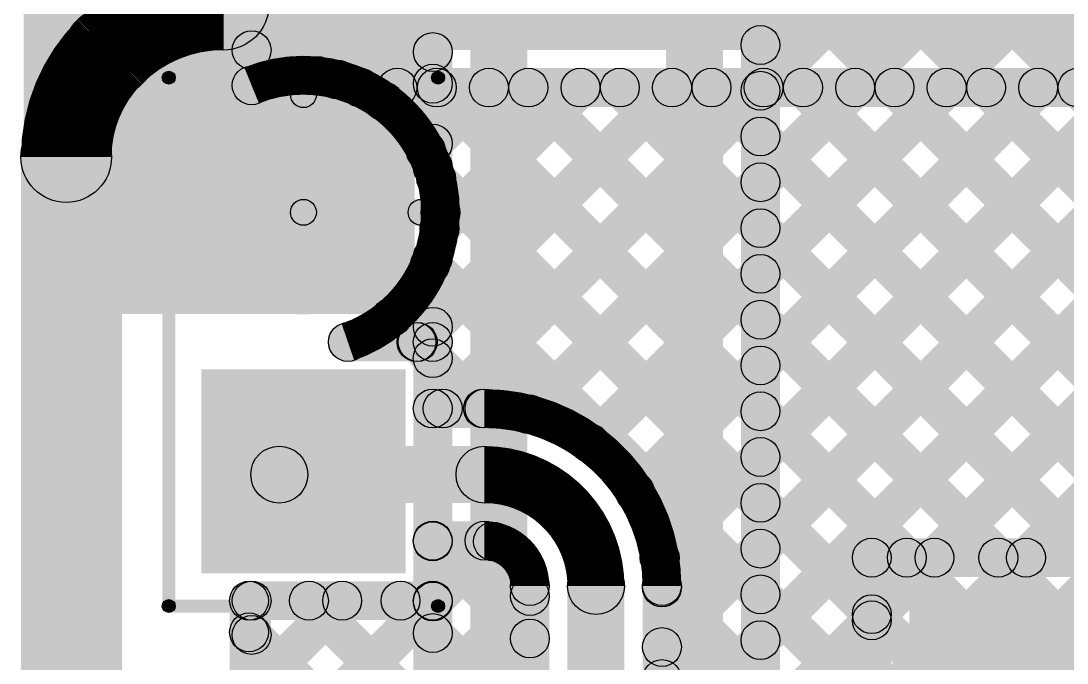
# Model space of a CAD drawing. Header units: millimetres. Extents: x 0 to 210, y 0 to 213.
# Drawn here: x -0.1021 to 0.3019, y 2.7708 to 3.0187 of the extents above; entities that cross this region are included whole.
import ezdxf

# ---------------------------------------------------------------- set-up
doc = ezdxf.new("R2010")
doc.units = ezdxf.units.MM
doc.header["$MEASUREMENT"] = 0
for name, color, linetype in [('BottomLayer', 5, 'Continuous'), ('BottomSolder', 6, 'Continuous'), ('PadHoleLayer', 156, 'Continuous'), ('TopLayer', 1, 'Continuous'), ('TopOverlay', 2, 'Continuous'), ('TopSolder', 216, 'Continuous')]:
    doc.layers.add(name, color=color, linetype=linetype)

# ---------------------------------------------------------------- blocks, each defined once
blk = doc.blocks.new('HDR_F_1X2_8')
at = {"layer": 'BottomLayer'}
blk.add_hatch(color=5, dxfattribs=at).paths.add_polyline_path([(-0.08543305, 0.03543305), (-0.01456695, 0.03543305), (-0.01456695, -0.03543305), (-0.08543305, -0.03543305)])
h = blk.add_hatch(color=5, dxfattribs=at)
edge = h.paths.add_edge_path()
edge.add_arc((0.05, 0), 0.035433, 0, 360)
at = {"layer": 'BottomSolder'}
blk.add_hatch(color=6, dxfattribs=at).paths.add_polyline_path([(-0.08943305, 0.03943305), (-0.01056695, 0.03943305), (-0.01056695, -0.03943305), (-0.08943305, -0.03943305)])
h = blk.add_hatch(color=6, dxfattribs=at)
edge = h.paths.add_edge_path()
edge.add_arc((0.05, 0), 0.039433, 0, 360)
at = {"layer": 'PadHoleLayer'}
h = blk.add_hatch(color=156, dxfattribs=at)
edge = h.paths.add_edge_path()
edge.add_arc((-0.05, 0), 0.0177165, 0, 360)
h = blk.add_hatch(color=156, dxfattribs=at)
edge = h.paths.add_edge_path()
edge.add_arc((0.05, 0), 0.0177165, 0, 360)
at = {"layer": 'TopLayer'}
blk.add_hatch(color=1, dxfattribs=at).paths.add_polyline_path([(-0.08543305, 0.03543305), (-0.01456695, 0.03543305), (-0.01456695, -0.03543305), (-0.08543305, -0.03543305)])
h = blk.add_hatch(color=1, dxfattribs=at)
edge = h.paths.add_edge_path()
edge.add_arc((0.05, 0), 0.035433, 0, 360)
at = {"layer": 'TopOverlay'}
h = blk.add_hatch(color=2, dxfattribs=at)
edge = h.paths.add_edge_path()
edge.add_arc((-0.102, 0.052), 0.0025, 0, 360)
h = blk.add_hatch(color=2, dxfattribs=at)
edge = h.paths.add_edge_path()
edge.add_arc((-0.102, 0.052), 0.0025, 0, 360)
for points in [[(-0.102, 0.0495), (-0.102, 0.0545), (0.102, 0.0545), (0.102, 0.0495)], [(-0.1045, 0.052), (-0.0995, 0.052), (-0.0995, -0.052), (-0.1045, -0.052)], [(0.0995, 0.052), (0.1045, 0.052), (0.1045, -0.052), (0.0995, -0.052)], [(-0.102, -0.0545), (-0.102, -0.0495), (0.102, -0.0495), (0.102, -0.0545)]]:
    blk.add_hatch(color=2, dxfattribs=at).paths.add_polyline_path(points)
h = blk.add_hatch(color=2, dxfattribs=at)
edge = h.paths.add_edge_path()
edge.add_arc((0.102, 0.052), 0.0025, 0, 360)
h = blk.add_hatch(color=2, dxfattribs=at)
edge = h.paths.add_edge_path()
edge.add_arc((0.102, 0.052), 0.0025, 0, 360)
h = blk.add_hatch(color=2, dxfattribs=at)
edge = h.paths.add_edge_path()
edge.add_arc((-0.102, -0.052), 0.0025, 0, 360)
h = blk.add_hatch(color=2, dxfattribs=at)
edge = h.paths.add_edge_path()
edge.add_arc((-0.102, -0.052), 0.0025, 0, 360)
h = blk.add_hatch(color=2, dxfattribs=at)
edge = h.paths.add_edge_path()
edge.add_arc((0.102, -0.052), 0.0025, 0, 360)
h = blk.add_hatch(color=2, dxfattribs=at)
edge = h.paths.add_edge_path()
edge.add_arc((0.102, -0.052), 0.0025, 0, 360)
at = {"layer": 'TopSolder'}
blk.add_hatch(color=216, dxfattribs=at).paths.add_polyline_path([(-0.08943305, 0.03943305), (-0.01056695, 0.03943305), (-0.01056695, -0.03943305), (-0.08943305, -0.03943305)])
h = blk.add_hatch(color=216, dxfattribs=at)
edge = h.paths.add_edge_path()
edge.add_arc((0.05, 0), 0.039433, 0, 360)
at = {"layer": 'TopOverlay'}
for centre in [(-0.102, 0.052), (-0.102, 0.052), (0.102, 0.052), (0.102, 0.052), (-0.102, -0.052), (-0.102, -0.052), (0.102, -0.052), (0.102, -0.052)]:
    blk.add_circle(centre, 0.0025, dxfattribs=at)

msp = doc.modelspace()

# ---------------------------------------------------------------- hatches: boundary and pattern name
at = {"layer": 'BottomLayer'}
for points in [[(-0.1010001, -0.0999997), (-0.0630001, -0.0999997), (-0.0630001, 3.2850003), (-0.1010001, 3.2850003)], [(-0.0930001, 2.9790003), (0.0500239, 2.9790003), (0.0500239, 3.2520003), (-0.0930001, 3.2520003)], [(0.1888033008588991, 2.880417399141101), (0.1781966991411009, 2.891024000858899), (0.4934762991411009, 3.206303600858899), (0.5040829008588991, 3.195696999141101)], [(0.1888033008588991, 2.845062099141101), (0.1781966991411009, 2.855668700858899), (0.5098740991411009, 3.187346100858899), (0.5204807008588991, 3.176739499141101)], [(0.1888033008588991, 2.738996199141101), (0.1781966991411009, 2.749602800858899), (0.6099346991411009, 3.181340800858899), (0.6205413008588991, 3.170734199141101)], [(0.1888033008588991, 2.809706799141101), (0.1781966991411009, 2.820313400858899), (0.5266627991411009, 3.168779500858899), (0.5372694008588991, 3.158172899141101)], [(0.1888033008588991, 2.703640899141101), (0.1781966991411009, 2.714247500858899), (0.6282525991411009, 3.164303400858899), (0.6388592008588991, 3.153696799141101)], [(0.1888033008588991, 2.774351499141101), (0.1781966991411009, 2.784958100858899), (0.5537905991411008, 3.160552000858899), (0.5643972008588991, 3.149945399141101)], [(0.1888033008588991, 2.668285599141101), (0.1781966991411009, 2.678892200858899), (0.6569298991411009, 3.157625400858899), (0.6675365008588992, 3.147018799141101)], [(-0.007696799141100893, 3.002114999141101), (-0.01830340085889911, 3.012721600858899), (0.0526440991411009, 3.083669100858899), (0.0632507008588991, 3.073062499141101)], [(0.1888033008588991, 2.951127999141101), (0.1781966991411009, 2.961734600858899), (0.3017308991411009, 3.085268800858899), (0.3123375008588991, 3.074662199141101)], [(0.1888033008588991, 2.986483299141101), (0.1781966991411009, 2.997089900858899), (0.2663755991411009, 3.085268800858899), (0.2769822008588991, 3.074662199141101)], [(0.1888033008588991, 2.915772699141101), (0.1781966991411009, 2.926379300858899), (0.3367686991411009, 3.084951300858899), (0.3473753008588991, 3.074344699141101)], [(0.1783827991411009, 3.074662199141101), (0.1889894008588991, 3.085268800858899), (0.7376536008588991, 2.536604600858899), (0.7270469991411009, 2.525997999141101)], [(0.2137380991411009, 3.074662199141101), (0.2243447008588991, 3.085268800858899), (0.7376536008588991, 2.571959900858899), (0.7270469991411009, 2.561353299141101)], [(-0.02030340085889911, 3.061216599141101), (-0.009696799141100894, 3.071823200858899), (0.06230980085889911, 2.999816600858899), (0.05170319914110089, 2.989209999141101)], [(0.169, 2.334), (0.147, 2.334), (0.147, 3.062), (0.169, 3.062)], [(-0.0055001, 2.9938361), (-0.0205001, 2.9938361), (-0.0205001, 3.0580003), (-0.0055001, 3.0580003)], [(0.191, 2.334), (0.176, 2.334), (0.176, 3.0555178), (0.191, 3.0555178)], [(0.01772200085889911, 2.992178499141101), (0.007115399141100893, 3.002785100858899), (0.05170319914110089, 3.047372900858899), (0.06230980085889911, 3.036766299141101)], [(0.0645065, 2.9621837), (0.0495065, 2.9621837), (0.0495065, 3.0474495), (0.0645065, 3.0474495)], [(0.0935065, 2.2234369), (0.0715065, 2.2234369), (0.0715065, 3.0474495), (0.0935065, 3.0474495)], [(0.1781966991411009, 3.039492999141101), (0.1888033008588991, 3.050099600858899), (0.7376536008588991, 2.501249300858899), (0.7270469991411009, 2.490642699141101)], [(-0.01830340085889911, 3.023861299141101), (-0.007696799141100893, 3.034467900858899), (0.02533780085889911, 3.001433300858899), (0.01473119914110089, 2.990826699141101)], [(0.1781966991411009, 3.004137699141101), (0.1888033008588991, 3.014744300858899), (0.7376559008588991, 2.465891700858899), (0.7270492991411008, 2.455285099141101)], [(0.04331770085889911, 2.982418899141101), (0.0327110991411009, 2.993025500858899), (0.05170319914110089, 3.012017600858899), (0.0623098008588991, 3.001410999141101)], [(0.050024, 2.9055345), (0.050024, 2.9995347), (-0.0750292, 2.9995347), (-0.0750292, 2.9055345)], [(0.012, 2.9448268), (0.002, 2.9448268), (0.002, 2.9902598), (0.012, 2.9902598)], [(0.1781966991411009, 2.968782399141101), (0.1888033008588991, 2.979389000858899), (0.8033890008588991, 2.364803300858899), (0.7927823991411009, 2.354196699141101)], [(0.05958190085889911, 2.963327799141101), (0.04897529914110089, 2.973934400858899), (0.05170319914110089, 2.976662300858899), (0.06230980085889911, 2.966055699141101)], [(0.1781966991411009, 2.933427099141101), (0.1888033008588991, 2.944033700858899), (0.7680337008588991, 2.364803300858899), (0.7574270991411008, 2.354196699141101)], [(0.0645065, 2.7003266), (0.0495065, 2.7003266), (0.0495065, 2.9274699), (0.0645065, 2.9274699)], [(0.0358036991411009, 2.899043599141101), (0.04641030085889911, 2.909650200858899), (0.0559973008588991, 2.900063200858899), (0.04539069914110089, 2.889456599141101)], [(0.0564213008588991, 2.889456599141101), (0.0458146991411009, 2.900063200858899), (0.05170319914110089, 2.905951700858899), (0.0623098008588991, 2.895345099141101)], [(0.1781966991411009, 2.898071799141101), (0.1888033008588991, 2.908678400858899), (0.7326784008588991, 2.364803300858899), (0.7220717991411009, 2.354196699141101)], [(0.0241819, 2.8872599), (0.0241819, 2.9022599), (0.0569331, 2.9022599), (0.0569331, 2.8872599)], [(0.04539069914110089, 2.889456599141101), (0.0559973008588991, 2.900063200858899), (0.0622364008588991, 2.893824100858899), (0.05162979914110089, 2.883217499141101)], [(0.0644331, 2.7948937), (0.0494331, 2.7948937), (0.0494331, 2.8947599), (0.0644331, 2.8947599)], [(0.1781966991411009, 2.862716499141101), (0.1888033008588991, 2.873323100858899), (0.6962240008588991, 2.365902400858899), (0.6856173991411009, 2.355295799141101)], [(0.1781966991411009, 2.827361199141101), (0.1888033008588991, 2.837967800858899), (0.6775498008588992, 2.349221300858899), (0.6669431991411009, 2.338614699141101)], [(-0.007696799141100893, 2.754627899141101), (-0.01830340085889911, 2.765234500858899), (0.01665909914110089, 2.800197000858899), (0.02726570085889911, 2.789590399141101)], [(-0.007696799141100893, 2.719272599141101), (-0.01830340085889911, 2.729879200858899), (0.05170319914110089, 2.799885800858899), (0.06230980085889911, 2.789279199141101)], [(-0.0130001, 2.7873937), (-0.0130001, 2.8023937), (0.0569331, 2.8023937), (0.0569331, 2.7873937)], [(0.003835699141100893, 2.789590399141101), (0.01444230085889911, 2.800197000858899), (0.06230980085889911, 2.752329500858899), (0.05170319914110089, 2.741722899141101)], [(0.03919099914110089, 2.789590399141101), (0.04979760085889911, 2.800197000858899), (0.0623098008588991, 2.787684800858899), (0.05170319914110089, 2.777078199141101)], [(0.1781966991411009, 2.792005899141101), (0.1888033008588991, 2.802612500858899), (0.6566125008588991, 2.334803300858899), (0.6460058991411008, 2.324196699141101)], [(-0.0055001, 2.7236643), (-0.0205001, 2.7236643), (-0.0205001, 2.7948937), (-0.0055001, 2.7948937)], [(-0.01830340085889911, 2.776374199141101), (-0.007696799141100893, 2.786980800858899), (0.06230980085889911, 2.716974200858899), (0.05170319914110089, 2.706367599141101)]]:
    msp.add_hatch(color=5, dxfattribs=at).paths.add_polyline_path(points)
h = msp.add_hatch(color=5, dxfattribs=at)
edge = h.paths.add_edge_path()
edge.add_arc((-0.0130001, 3.0074183), 0.0075, 0, 360)
h = msp.add_hatch(color=5, dxfattribs=at)
edge = h.paths.add_edge_path()
edge.add_arc((0.0570065, 3.0067143), 0.0075, 0, 360)
h = msp.add_hatch(color=5, dxfattribs=at)
edge = h.paths.add_edge_path()
edge.add_arc((0.1835, 3.009441), 0.0075, 0, 360)
h = msp.add_hatch(color=5, dxfattribs=at)
edge = h.paths.add_edge_path()
edge.add_arc((0.0124187, 2.9974818), 0.0075, 0, 360)
h = msp.add_hatch(color=5, dxfattribs=at)
edge = h.paths.add_edge_path()
edge.add_arc((0.0200345, 2.99613), 0.0075, 0, 360)
h = msp.add_hatch(color=5, dxfattribs=at)
edge = h.paths.add_edge_path()
edge.add_arc((0.0570065, 2.9945133), 0.0075, 0, 360)
h = msp.add_hatch(color=5, dxfattribs=at)
edge = h.paths.add_edge_path()
edge.add_arc((-0.0130001, 2.9938361), 0.0075, 0, 360)
h = msp.add_hatch(color=5, dxfattribs=at)
edge = h.paths.add_edge_path()
edge.add_arc((-0.0130001, 2.9938361), 0.0075, 0, 360)
h = msp.add_hatch(color=5, dxfattribs=at)
edge = h.paths.add_edge_path()
edge.add_arc((0.1835, 2.9917866), 0.0075, 0, 360)
h = msp.add_hatch(color=5, dxfattribs=at)
edge = h.paths.add_edge_path()
edge.add_arc((0.007, 2.9902598), 0.005, 0, 360)
h = msp.add_hatch(color=5, dxfattribs=at)
edge = h.paths.add_edge_path()
edge.add_arc((0.0380144, 2.9877222), 0.0075, 0, 360)
h = msp.add_hatch(color=5, dxfattribs=at)
edge = h.paths.add_edge_path()
edge.add_arc((0.0570065, 2.971359), 0.0075, 0, 360)
h = msp.add_hatch(color=5, dxfattribs=at)
edge = h.paths.add_edge_path()
edge.add_arc((0.1835, 2.9740857), 0.0075, 0, 360)
h = msp.add_hatch(color=5, dxfattribs=at)
edge = h.paths.add_edge_path()
edge.add_arc((0.0542786, 2.9686311), 0.0075, 0, 360)
h = msp.add_hatch(color=5, dxfattribs=at)
edge = h.paths.add_edge_path()
edge.add_arc((0.0570065, 2.9621837), 0.0075, 0, 360)
h = msp.add_hatch(color=5, dxfattribs=at)
edge = h.paths.add_edge_path()
edge.add_arc((0.0570065, 2.9621837), 0.0075, 0, 360)
h = msp.add_hatch(color=5, dxfattribs=at)
edge = h.paths.add_edge_path()
edge.add_arc((0.1835, 2.9564313), 0.0075, 0, 360)
h = msp.add_hatch(color=5, dxfattribs=at)
edge = h.paths.add_edge_path()
edge.add_arc((0.007, 2.9448268), 0.005, 0, 360)
h = msp.add_hatch(color=5, dxfattribs=at)
edge = h.paths.add_edge_path()
edge.add_arc((0.1835, 2.9387304), 0.0075, 0, 360)
h = msp.add_hatch(color=5, dxfattribs=at)
edge = h.paths.add_edge_path()
edge.add_arc((0.0570065, 2.9274699), 0.0075, 0, 360)
h = msp.add_hatch(color=5, dxfattribs=at)
edge = h.paths.add_edge_path()
edge.add_arc((0.0570065, 2.9274699), 0.0075, 0, 360)
h = msp.add_hatch(color=5, dxfattribs=at)
edge = h.paths.add_edge_path()
edge.add_arc((0.1835, 2.921076), 0.0075, 0, 360)
h = msp.add_hatch(color=5, dxfattribs=at)
edge = h.paths.add_edge_path()
edge.add_arc((0.041107, 2.9043469), 0.0075, 0, 360)
h = msp.add_hatch(color=5, dxfattribs=at)
edge = h.paths.add_edge_path()
edge.add_arc((0.1835, 2.9033751), 0.0075, 0, 360)
h = msp.add_hatch(color=5, dxfattribs=at)
edge = h.paths.add_edge_path()
edge.add_arc((0.0570065, 2.9006484), 0.0075, 0, 360)
h = msp.add_hatch(color=5, dxfattribs=at)
edge = h.paths.add_edge_path()
edge.add_arc((0.0241819, 2.8947599), 0.0075, 0, 360)
h = msp.add_hatch(color=5, dxfattribs=at)
edge = h.paths.add_edge_path()
edge.add_arc((0.0241819, 2.8947599), 0.0075, 0, 360)
h = msp.add_hatch(color=5, dxfattribs=at)
edge = h.paths.add_edge_path()
edge.add_arc((0.050694, 2.8947599), 0.0075, 0, 360)
h = msp.add_hatch(color=5, dxfattribs=at)
edge = h.paths.add_edge_path()
edge.add_arc((0.050694, 2.8947599), 0.0075, 0, 360)
h = msp.add_hatch(color=5, dxfattribs=at)
edge = h.paths.add_edge_path()
edge.add_arc((0.051118, 2.8947599), 0.0075, 0, 360)
h = msp.add_hatch(color=5, dxfattribs=at)
edge = h.paths.add_edge_path()
edge.add_arc((0.0569331, 2.8947599), 0.0075, 0, 360)
h = msp.add_hatch(color=5, dxfattribs=at)
edge = h.paths.add_edge_path()
edge.add_arc((0.0569331, 2.8947599), 0.0075, 0, 360)
h = msp.add_hatch(color=5, dxfattribs=at)
edge = h.paths.add_edge_path()
edge.add_arc((0.0569331, 2.8885208), 0.0075, 0, 360)
h = msp.add_hatch(color=5, dxfattribs=at)
edge = h.paths.add_edge_path()
edge.add_arc((0.1835, 2.8857207), 0.0075, 0, 360)
h = msp.add_hatch(color=5, dxfattribs=at)
edge = h.paths.add_edge_path()
edge.add_arc((0.1835, 2.8680198), 0.0075, 0, 360)
h = msp.add_hatch(color=5, dxfattribs=at)
edge = h.paths.add_edge_path()
edge.add_arc((0.1835, 2.8503654), 0.0075, 0, 360)
h = msp.add_hatch(color=5, dxfattribs=at)
edge = h.paths.add_edge_path()
edge.add_arc((0.1835, 2.8326645), 0.0075, 0, 360)
h = msp.add_hatch(color=5, dxfattribs=at)
edge = h.paths.add_edge_path()
edge.add_arc((0.1835, 2.8150101), 0.0075, 0, 360)
h = msp.add_hatch(color=5, dxfattribs=at)
edge = h.paths.add_edge_path()
edge.add_arc((0.1835, 2.7973092), 0.0075, 0, 360)
h = msp.add_hatch(color=5, dxfattribs=at)
edge = h.paths.add_edge_path()
edge.add_arc((-0.0130001, 2.7948937), 0.0075, 0, 360)
h = msp.add_hatch(color=5, dxfattribs=at)
edge = h.paths.add_edge_path()
edge.add_arc((-0.0130001, 2.7948937), 0.0075, 0, 360)
h = msp.add_hatch(color=5, dxfattribs=at)
edge = h.paths.add_edge_path()
edge.add_arc((0.009139, 2.7948937), 0.0075, 0, 360)
h = msp.add_hatch(color=5, dxfattribs=at)
edge = h.paths.add_edge_path()
edge.add_arc((0.0219624, 2.7948937), 0.0075, 0, 360)
h = msp.add_hatch(color=5, dxfattribs=at)
edge = h.paths.add_edge_path()
edge.add_arc((0.0444943, 2.7948937), 0.0075, 0, 360)
h = msp.add_hatch(color=5, dxfattribs=at)
edge = h.paths.add_edge_path()
edge.add_arc((0.0569331, 2.7948937), 0.0075, 0, 360)
h = msp.add_hatch(color=5, dxfattribs=at)
edge = h.paths.add_edge_path()
edge.add_arc((0.0569331, 2.7948937), 0.0075, 0, 360)
h = msp.add_hatch(color=5, dxfattribs=at)
edge = h.paths.add_edge_path()
edge.add_arc((0.0570065, 2.7945825), 0.0075, 0, 360)
h = msp.add_hatch(color=5, dxfattribs=at)
edge = h.paths.add_edge_path()
edge.add_arc((-0.0130001, 2.7816775), 0.0075, 0, 360)
h = msp.add_hatch(color=5, dxfattribs=at)
edge = h.paths.add_edge_path()
edge.add_arc((0.0570065, 2.7823815), 0.0075, 0, 360)
h = msp.add_hatch(color=5, dxfattribs=at)
edge = h.paths.add_edge_path()
edge.add_arc((0.1835, 2.7796548), 0.0075, 0, 360)
at = {"layer": 'TopLayer'}
for points in [[(0.1507751008588991, 2.736323299141101), (0.1401684991411009, 2.746929900858899), (0.5211965991411008, 3.127958000858899), (0.5318032008588991, 3.117351399141101)], [(0.2560038008588991, 2.806196699141101), (0.2453971991411009, 2.816803300858899), (0.5211965991411008, 3.092602700858899), (0.5318032008588991, 3.081996099141101)], [(0.2913591008588991, 2.806196699141101), (0.2807524991411009, 2.816803300858899), (0.5211965991411008, 3.057247400858899), (0.5318032008588991, 3.046640799141101)], [(-0.0237998, 3.0075), (-0.0237998, 3.0425), (0.369071, 3.0425), (0.369071, 3.0075)], [(0.0289375, 2.9855), (0.0289375, 3.0005), (0.369071, 3.0005), (0.369071, 2.9855)], [(0.04331770085889911, 2.982418899141101), (0.0327110991411009, 2.993025500858899), (0.03798889914110089, 2.998303300858899), (0.0485955008588991, 2.987696699141101)], [(0.05642130085889911, 2.889456599141101), (0.0458146991411009, 2.900063200858899), (0.1440547991411009, 2.998303300858899), (0.1546614008588991, 2.987696699141101)], [(0.0595819008588991, 2.963327799141101), (0.04897529914110089, 2.973934400858899), (0.0733441991411009, 2.998303300858899), (0.0839508008588991, 2.987696699141101)], [(0.05321649914110089, 2.987696699141101), (0.06382310085889911, 2.998303300858899), (0.2453231008588991, 2.816803300858899), (0.2347164991411009, 2.806196699141101)], [(0.0648639008588991, 2.933254499141101), (0.0542572991411009, 2.943861100858899), (0.1086994991411009, 2.998303300858899), (0.1193061008588991, 2.987696699141101)], [(0.0660918008588991, 2.863771799141101), (0.0554851991411009, 2.874378400858899), (0.1794100991411009, 2.998303300858899), (0.1900167008588991, 2.987696699141101)], [(0.08857179914110089, 2.987696699141101), (0.09917840085889912, 2.998303300858899), (0.2806784008588991, 2.816803300858899), (0.2700717991411009, 2.806196699141101)], [(0.0992918008588991, 2.861616499141101), (0.0886851991411009, 2.872223100858899), (0.2147653991411009, 2.998303300858899), (0.2253720008588991, 2.987696699141101)], [(0.1232089008588991, 2.850178299141101), (0.1126022991411009, 2.860784900858899), (0.2501206991411009, 2.998303300858899), (0.2607273008588991, 2.987696699141101)], [(0.1239270991411009, 2.987696699141101), (0.1345337008588991, 2.998303300858899), (0.3160337008588991, 2.816803300858899), (0.3054270991411009, 2.806196699141101)], [(0.1401987008588991, 2.831812799141101), (0.1295920991411009, 2.842419400858899), (0.2854759991411009, 2.998303300858899), (0.2960826008588991, 2.987696699141101)], [(0.1498992008588991, 2.806157999141101), (0.1392925991411009, 2.816764600858899), (0.3208312991411009, 2.998303300858899), (0.3314379008588991, 2.987696699141101)], [(0.1507751008588991, 2.771678599141101), (0.1401684991411009, 2.782285200858899), (0.3561865991411009, 2.998303300858899), (0.3667932008588991, 2.987696699141101)], [(0.1592823991411009, 2.987696699141101), (0.1698890008588991, 2.998303300858899), (0.3513890008588991, 2.816803300858899), (0.3407823991411009, 2.806196699141101)], [(0.1946376991411009, 2.987696699141101), (0.2052443008588991, 2.998303300858899), (0.3867443008588991, 2.816803300858899), (0.3761376991411009, 2.806196699141101)], [(0.2299929991411009, 2.987696699141101), (0.2405996008588991, 2.998303300858899), (0.4220996008588991, 2.816803300858899), (0.4114929991411009, 2.806196699141101)], [(0.2653482991411009, 2.987696699141101), (0.2759549008588991, 2.998303300858899), (0.4574549008588991, 2.816803300858899), (0.4468482991411009, 2.806196699141101)], [(0.3007035991411009, 2.987696699141101), (0.3113102008588991, 2.998303300858899), (0.4928102008588991, 2.816803300858899), (0.4822035991411009, 2.806196699141101)], [(-0.0670878, 1.8675878), (-0.1020878, 1.8675878), (-0.1020878, 2.966162), (-0.0670878, 2.966162)], [(0.05299989914110088, 2.952557999141101), (0.06360650085889911, 2.963164600858899), (0.2318033008588991, 2.794967800858899), (0.2211966991411009, 2.784361199141101)], [(0.007, 2.9398268), (0.007, 2.9498268), (0.052433, 2.9498268), (0.052433, 2.9398268)], [(0.05069819914110089, 2.919504399141101), (0.0613048008588991, 2.930111000858899), (0.2318033008588991, 2.759612500858899), (0.2211966991411009, 2.749005899141101)], [(0.0358036991411009, 2.899043599141101), (0.04641030085889911, 2.909650200858899), (0.0559973008588991, 2.900063200858899), (0.04539069914110089, 2.889456599141101)], [(0.0241819, 2.8872599), (0.0241819, 2.9022599), (0.0569331, 2.9022599), (0.0569331, 2.8872599)], [(0.04539069914110089, 2.889456599141101), (0.0559973008588991, 2.900063200858899), (0.0622364008588991, 2.893824100858899), (0.05162979914110089, 2.883217499141101)], [(0.0644331, 2.8690751), (0.0494331, 2.8690751), (0.0494331, 2.8947599), (0.0644331, 2.8947599)], [(0.05162979914110089, 2.883217499141101), (0.0622364008588991, 2.893824100858899), (0.0816821008588991, 2.874378400858899), (0.0710754991411009, 2.863771799141101)], [(0.0569331, 2.8615751), (0.0569331, 2.8765751), (0.076936, 2.8765751), (0.076936, 2.8615751)], [(-0.002332, 2.8325751), (-0.002332, 2.8545751), (0.076936, 2.8545751), (0.076936, 2.8325751)], [(0.0569331, 2.8105751), (0.0569331, 2.8255751), (0.076936, 2.8255751), (0.076936, 2.8105751)], [(-0.008696799141100893, 2.718272599141101), (-0.01930340085889911, 2.728879200858899), (0.0748904991411009, 2.823073100858899), (0.0854971008588991, 2.812466499141101)], [(0.05162979914110089, 2.812506899141101), (0.0622364008588991, 2.823113500858899), (0.0997751008588991, 2.785574800858899), (0.0891684991411009, 2.774968199141101)], [(0.0644331, 2.7948937), (0.0494331, 2.7948937), (0.0494331, 2.8180751), (0.0644331, 2.8180751)], [(0.2265, 2.804), (0.2265, 2.819), (0.5264999, 2.819), (0.5264999, 2.804)], [(0.234, 2.6285), (0.219, 2.6285), (0.219, 2.8115), (0.234, 2.8115)], [(0.1401684991411009, 2.794678799141101), (0.1507751008588991, 2.805285400858899), (0.2318033008588991, 2.724257200858899), (0.2211966991411009, 2.713650599141101)], [(-0.008696799141100893, 2.753627899141101), (-0.01930340085889911, 2.764234500858899), (0.01665909914110089, 2.800197000858899), (0.02726570085889911, 2.789590399141101)], [(-0.0140001, 2.7873937), (-0.0140001, 2.8023937), (0.0569331, 2.8023937), (0.0569331, 2.7873937)], [(0.003835699141100894, 2.789590399141101), (0.01444230085889911, 2.800197000858899), (0.0997751008588991, 2.714864200858899), (0.0891684991411009, 2.704257599141101)], [(0.02994090085889911, 2.721554999141101), (0.01933429914110089, 2.732161600858899), (0.0891684991411009, 2.801995800858899), (0.0997751008588991, 2.791389199141101)], [(0.03919099914110089, 2.789590399141101), (0.04979760085889911, 2.800197000858899), (0.0997751008588991, 2.750219500858899), (0.0891684991411009, 2.739612899141101)], [(0.1019718, 2.6074822), (0.0869718, 2.6074822), (0.0869718, 2.8005393), (0.1019718, 2.8005393)], [(0.1309718, 2.601), (0.1089718, 2.601), (0.1089718, 2.8005393), (0.1309718, 2.8005393)], [(0.1529718, 2.6074822), (0.1379718, 2.6074822), (0.1379718, 2.8005393), (0.1529718, 2.8005393)], [(0.241, 2.643), (0.5814252, 2.643), (0.5814252, 2.797), (0.241, 2.797)], [(-0.0065001, 2.7231688), (-0.0215001, 2.7231688), (-0.0215001, 2.7948937), (-0.0065001, 2.7948937)], [(0.1507751008588991, 2.700967999141101), (0.1401684991411009, 2.711574600858899), (0.2211966991411009, 2.792602800858899), (0.2318033008588991, 2.781996199141101)], [(-0.01930340085889911, 2.777374199141101), (-0.008696799141100893, 2.787980800858899), (0.09977510085889911, 2.679508900858899), (0.0891684991411009, 2.668902299141101)]]:
    msp.add_hatch(color=1, dxfattribs=at).paths.add_polyline_path(points)
h = msp.add_hatch(color=1, dxfattribs=at)
edge = h.paths.add_edge_path()
edge.add_arc((-0.0237998, 3.025), 0.0175, 0, 360)
h = msp.add_hatch(color=1, dxfattribs=at)
edge = h.paths.add_edge_path()
edge.add_arc((-0.0237998, 3.025), 0.0175, 0, 360)
h = msp.add_hatch(color=1, dxfattribs=at)
edge = h.paths.add_edge_path()
edge.add_arc((-0.0677819, 3.006782), 0.0175, 0, 360)
h = msp.add_hatch(color=1, dxfattribs=at)
edge = h.paths.add_edge_path()
edge.add_arc((-0.0677487, 3.0068152), 0.0175, 0, 360)
h = msp.add_hatch(color=1, dxfattribs=at)
edge = h.paths.add_edge_path()
edge.add_arc((-0.0677819, 3.006782), 0.011, 0, 360)
h = msp.add_hatch(color=1, dxfattribs=at)
edge = h.paths.add_edge_path()
edge.add_arc((-0.0677487, 3.0068152), 0.011, 0, 360)
h = msp.add_hatch(color=1, dxfattribs=at)
edge = h.paths.add_edge_path()
edge.add_arc((0.0289375, 2.993), 0.0075, 0, 360)
h = msp.add_hatch(color=1, dxfattribs=at)
edge = h.paths.add_edge_path()
edge.add_arc((0.0289375, 2.993), 0.0075, 0, 360)
h = msp.add_hatch(color=1, dxfattribs=at)
edge = h.paths.add_edge_path()
edge.add_arc((0.0432922, 2.993), 0.0075, 0, 360)
h = msp.add_hatch(color=1, dxfattribs=at)
edge = h.paths.add_edge_path()
edge.add_arc((0.0585198, 2.993), 0.0075, 0, 360)
h = msp.add_hatch(color=1, dxfattribs=at)
edge = h.paths.add_edge_path()
edge.add_arc((0.0786475, 2.993), 0.0075, 0, 360)
h = msp.add_hatch(color=1, dxfattribs=at)
edge = h.paths.add_edge_path()
edge.add_arc((0.0938751, 2.993), 0.0075, 0, 360)
h = msp.add_hatch(color=1, dxfattribs=at)
edge = h.paths.add_edge_path()
edge.add_arc((0.1140028, 2.993), 0.0075, 0, 360)
h = msp.add_hatch(color=1, dxfattribs=at)
edge = h.paths.add_edge_path()
edge.add_arc((0.1292304, 2.993), 0.0075, 0, 360)
h = msp.add_hatch(color=1, dxfattribs=at)
edge = h.paths.add_edge_path()
edge.add_arc((0.1493581, 2.993), 0.0075, 0, 360)
h = msp.add_hatch(color=1, dxfattribs=at)
edge = h.paths.add_edge_path()
edge.add_arc((0.1645857, 2.993), 0.0075, 0, 360)
h = msp.add_hatch(color=1, dxfattribs=at)
edge = h.paths.add_edge_path()
edge.add_arc((0.1847134, 2.993), 0.0075, 0, 360)
h = msp.add_hatch(color=1, dxfattribs=at)
edge = h.paths.add_edge_path()
edge.add_arc((0.199941, 2.993), 0.0075, 0, 360)
h = msp.add_hatch(color=1, dxfattribs=at)
edge = h.paths.add_edge_path()
edge.add_arc((0.2200687, 2.993), 0.0075, 0, 360)
h = msp.add_hatch(color=1, dxfattribs=at)
edge = h.paths.add_edge_path()
edge.add_arc((0.2352963, 2.993), 0.0075, 0, 360)
h = msp.add_hatch(color=1, dxfattribs=at)
edge = h.paths.add_edge_path()
edge.add_arc((0.255424, 2.993), 0.0075, 0, 360)
h = msp.add_hatch(color=1, dxfattribs=at)
edge = h.paths.add_edge_path()
edge.add_arc((0.2706516, 2.993), 0.0075, 0, 360)
h = msp.add_hatch(color=1, dxfattribs=at)
edge = h.paths.add_edge_path()
edge.add_arc((0.2907793, 2.993), 0.0075, 0, 360)
h = msp.add_hatch(color=1, dxfattribs=at)
edge = h.paths.add_edge_path()
edge.add_arc((0.3060069, 2.993), 0.0075, 0, 360)
h = msp.add_hatch(color=1, dxfattribs=at)
edge = h.paths.add_edge_path()
edge.add_arc((0.0380144, 2.9877222), 0.0075, 0, 360)
h = msp.add_hatch(color=1, dxfattribs=at)
edge = h.paths.add_edge_path()
edge.add_arc((-0.0845878, 2.966162), 0.0175, 0, 360)
h = msp.add_hatch(color=1, dxfattribs=at)
edge = h.paths.add_edge_path()
edge.add_arc((-0.0845878, 2.966162), 0.0175, 0, 360)
h = msp.add_hatch(color=1, dxfattribs=at)
edge = h.paths.add_edge_path()
edge.add_arc((0.0542786, 2.9686311), 0.0075, 0, 360)
h = msp.add_hatch(color=1, dxfattribs=at)
edge = h.paths.add_edge_path()
edge.add_arc((0.0583032, 2.9578613), 0.0075, 0, 360)
h = msp.add_hatch(color=1, dxfattribs=at)
edge = h.paths.add_edge_path()
edge.add_arc((0.007, 2.9448268), 0.005, 0, 360)
h = msp.add_hatch(color=1, dxfattribs=at)
edge = h.paths.add_edge_path()
edge.add_arc((0.052433, 2.9448268), 0.005, 0, 360)
h = msp.add_hatch(color=1, dxfattribs=at)
edge = h.paths.add_edge_path()
edge.add_arc((0.0599331, 2.9448268), 0.0075, 0, 360)
h = msp.add_hatch(color=1, dxfattribs=at)
edge = h.paths.add_edge_path()
edge.add_arc((0.0599331, 2.9448268), 0.0075, 0, 360)
h = msp.add_hatch(color=1, dxfattribs=at)
edge = h.paths.add_edge_path()
edge.add_arc((0.0595606, 2.9385578), 0.0075, 0, 360)
h = msp.add_hatch(color=1, dxfattribs=at)
edge = h.paths.add_edge_path()
edge.add_arc((0.0560015, 2.9248077), 0.0075, 0, 360)
h = msp.add_hatch(color=1, dxfattribs=at)
edge = h.paths.add_edge_path()
edge.add_arc((0.041107, 2.9043469), 0.0075, 0, 360)
h = msp.add_hatch(color=1, dxfattribs=at)
edge = h.paths.add_edge_path()
edge.add_arc((0.0241819, 2.8947599), 0.0075, 0, 360)
h = msp.add_hatch(color=1, dxfattribs=at)
edge = h.paths.add_edge_path()
edge.add_arc((0.0241819, 2.8947599), 0.0075, 0, 360)
h = msp.add_hatch(color=1, dxfattribs=at)
edge = h.paths.add_edge_path()
edge.add_arc((0.050694, 2.8947599), 0.0075, 0, 360)
h = msp.add_hatch(color=1, dxfattribs=at)
edge = h.paths.add_edge_path()
edge.add_arc((0.050694, 2.8947599), 0.0075, 0, 360)
h = msp.add_hatch(color=1, dxfattribs=at)
edge = h.paths.add_edge_path()
edge.add_arc((0.051118, 2.8947599), 0.0075, 0, 360)
h = msp.add_hatch(color=1, dxfattribs=at)
edge = h.paths.add_edge_path()
edge.add_arc((0.0569331, 2.8947599), 0.0075, 0, 360)
h = msp.add_hatch(color=1, dxfattribs=at)
edge = h.paths.add_edge_path()
edge.add_arc((0.0569331, 2.8947599), 0.0075, 0, 360)
h = msp.add_hatch(color=1, dxfattribs=at)
edge = h.paths.add_edge_path()
edge.add_arc((0.0569331, 2.8885208), 0.0075, 0, 360)
h = msp.add_hatch(color=1, dxfattribs=at)
edge = h.paths.add_edge_path()
edge.add_arc((0.0569331, 2.8885208), 0.0075, 0, 360)
h = msp.add_hatch(color=1, dxfattribs=at)
edge = h.paths.add_edge_path()
edge.add_arc((0.0569331, 2.8690751), 0.0075, 0, 360)
h = msp.add_hatch(color=1, dxfattribs=at)
edge = h.paths.add_edge_path()
edge.add_arc((0.0569331, 2.8690751), 0.0075, 0, 360)
h = msp.add_hatch(color=1, dxfattribs=at)
edge = h.paths.add_edge_path()
edge.add_arc((0.0607885, 2.8690751), 0.0075, 0, 360)
h = msp.add_hatch(color=1, dxfattribs=at)
edge = h.paths.add_edge_path()
edge.add_arc((0.0763788, 2.8690751), 0.0075, 0, 360)
h = msp.add_hatch(color=1, dxfattribs=at)
edge = h.paths.add_edge_path()
edge.add_arc((0.076936, 2.8690751), 0.0075, 0, 360)
h = msp.add_hatch(color=1, dxfattribs=at)
edge = h.paths.add_edge_path()
edge.add_arc((0.076936, 2.8690751), 0.0075, 0, 360)
h = msp.add_hatch(color=1, dxfattribs=at)
edge = h.paths.add_edge_path()
edge.add_arc((0.0939885, 2.8669198), 0.0075, 0, 360)
h = msp.add_hatch(color=1, dxfattribs=at)
edge = h.paths.add_edge_path()
edge.add_arc((0.1179056, 2.8554816), 0.0075, 0, 360)
h = msp.add_hatch(color=1, dxfattribs=at)
edge = h.paths.add_edge_path()
edge.add_arc((-0.002332, 2.8435751), 0.011, 0, 360)
h = msp.add_hatch(color=1, dxfattribs=at)
edge = h.paths.add_edge_path()
edge.add_arc((0.076936, 2.8435751), 0.011, 0, 360)
h = msp.add_hatch(color=1, dxfattribs=at)
edge = h.paths.add_edge_path()
edge.add_arc((0.076936, 2.8435751), 0.011, 0, 360)
h = msp.add_hatch(color=1, dxfattribs=at)
edge = h.paths.add_edge_path()
edge.add_arc((0.1348954, 2.8371161), 0.0075, 0, 360)
h = msp.add_hatch(color=1, dxfattribs=at)
edge = h.paths.add_edge_path()
edge.add_arc((0.0569331, 2.8180751), 0.0075, 0, 360)
h = msp.add_hatch(color=1, dxfattribs=at)
edge = h.paths.add_edge_path()
edge.add_arc((0.0569331, 2.8180751), 0.0075, 0, 360)
h = msp.add_hatch(color=1, dxfattribs=at)
edge = h.paths.add_edge_path()
edge.add_arc((0.0569331, 2.8178102), 0.0075, 0, 360)
h = msp.add_hatch(color=1, dxfattribs=at)
edge = h.paths.add_edge_path()
edge.add_arc((0.076936, 2.8180751), 0.0075, 0, 360)
h = msp.add_hatch(color=1, dxfattribs=at)
edge = h.paths.add_edge_path()
edge.add_arc((0.076936, 2.8180751), 0.0075, 0, 360)
h = msp.add_hatch(color=1, dxfattribs=at)
edge = h.paths.add_edge_path()
edge.add_arc((0.0801938, 2.8177698), 0.0075, 0, 360)
h = msp.add_hatch(color=1, dxfattribs=at)
edge = h.paths.add_edge_path()
edge.add_arc((0.1445959, 2.8114613), 0.0075, 0, 360)
h = msp.add_hatch(color=1, dxfattribs=at)
edge = h.paths.add_edge_path()
edge.add_arc((0.2265, 2.8115), 0.0075, 0, 360)
h = msp.add_hatch(color=1, dxfattribs=at)
edge = h.paths.add_edge_path()
edge.add_arc((0.2265, 2.8115), 0.0075, 0, 360)
h = msp.add_hatch(color=1, dxfattribs=at)
edge = h.paths.add_edge_path()
edge.add_arc((0.2400198, 2.8115), 0.0075, 0, 360)
h = msp.add_hatch(color=1, dxfattribs=at)
edge = h.paths.add_edge_path()
edge.add_arc((0.2507005, 2.8115), 0.0075, 0, 360)
h = msp.add_hatch(color=1, dxfattribs=at)
edge = h.paths.add_edge_path()
edge.add_arc((0.2753751, 2.8115), 0.0075, 0, 360)
h = msp.add_hatch(color=1, dxfattribs=at)
edge = h.paths.add_edge_path()
edge.add_arc((0.2860558, 2.8115), 0.0075, 0, 360)
h = msp.add_hatch(color=1, dxfattribs=at)
edge = h.paths.add_edge_path()
edge.add_arc((0.0944718, 2.8005393), 0.0075, 0, 360)
h = msp.add_hatch(color=1, dxfattribs=at)
edge = h.paths.add_edge_path()
edge.add_arc((0.0944718, 2.8005393), 0.0075, 0, 360)
h = msp.add_hatch(color=1, dxfattribs=at)
edge = h.paths.add_edge_path()
edge.add_arc((0.1199718, 2.8005393), 0.011, 0, 360)
h = msp.add_hatch(color=1, dxfattribs=at)
edge = h.paths.add_edge_path()
edge.add_arc((0.1199718, 2.8005393), 0.011, 0, 360)
h = msp.add_hatch(color=1, dxfattribs=at)
edge = h.paths.add_edge_path()
edge.add_arc((0.1454718, 2.8005393), 0.0075, 0, 360)
h = msp.add_hatch(color=1, dxfattribs=at)
edge = h.paths.add_edge_path()
edge.add_arc((0.1454718, 2.8005393), 0.0075, 0, 360)
h = msp.add_hatch(color=1, dxfattribs=at)
edge = h.paths.add_edge_path()
edge.add_arc((0.0944718, 2.7966925), 0.0075, 0, 360)
h = msp.add_hatch(color=1, dxfattribs=at)
edge = h.paths.add_edge_path()
edge.add_arc((0.1454718, 2.7999821), 0.0075, 0, 360)
h = msp.add_hatch(color=1, dxfattribs=at)
edge = h.paths.add_edge_path()
edge.add_arc((-0.0140001, 2.7948937), 0.0075, 0, 360)
h = msp.add_hatch(color=1, dxfattribs=at)
edge = h.paths.add_edge_path()
edge.add_arc((-0.0140001, 2.7948937), 0.0075, 0, 360)
h = msp.add_hatch(color=1, dxfattribs=at)
edge = h.paths.add_edge_path()
edge.add_arc((0.009139, 2.7948937), 0.0075, 0, 360)
h = msp.add_hatch(color=1, dxfattribs=at)
edge = h.paths.add_edge_path()
edge.add_arc((0.0219624, 2.7948937), 0.0075, 0, 360)
h = msp.add_hatch(color=1, dxfattribs=at)
edge = h.paths.add_edge_path()
edge.add_arc((0.0444943, 2.7948937), 0.0075, 0, 360)
h = msp.add_hatch(color=1, dxfattribs=at)
edge = h.paths.add_edge_path()
edge.add_arc((0.0569331, 2.7948937), 0.0075, 0, 360)
h = msp.add_hatch(color=1, dxfattribs=at)
edge = h.paths.add_edge_path()
edge.add_arc((0.0569331, 2.7948937), 0.0075, 0, 360)
h = msp.add_hatch(color=1, dxfattribs=at)
edge = h.paths.add_edge_path()
edge.add_arc((0.2265, 2.7896645), 0.0075, 0, 360)
h = msp.add_hatch(color=1, dxfattribs=at)
edge = h.paths.add_edge_path()
edge.add_arc((0.2265, 2.7872995), 0.0075, 0, 360)
h = msp.add_hatch(color=1, dxfattribs=at)
edge = h.paths.add_edge_path()
edge.add_arc((-0.0140001, 2.7826775), 0.0075, 0, 360)
h = msp.add_hatch(color=1, dxfattribs=at)
edge = h.paths.add_edge_path()
edge.add_arc((0.0944718, 2.7802715), 0.0075, 0, 360)
h = msp.add_hatch(color=1, dxfattribs=at)
edge = h.paths.add_edge_path()
edge.add_arc((0.1454718, 2.7769819), 0.0075, 0, 360)
h = msp.add_hatch(color=1, dxfattribs=at)
edge = h.paths.add_edge_path()
edge.add_arc((0.1454718, 2.7646268), 0.0075, 0, 360)

# ---------------------------------------------------------------- linework, layer by layer
at = {"layer": 'BottomLayer', "const_width": 0.015}
for points in [[(-0.0130001, 2.9938361, -0.4299349136343431), (0.0570065, 2.9621837)], [(0.0570065, 2.9274699, -0.2304880639289079), (0.0241819, 2.8947599)]]:
    msp.add_lwpolyline(points, format="xyb", dxfattribs=at)
at = {"layer": 'BottomLayer'}
for centre, radius in [((-0.0130001, 3.0074183), 0.0075), ((0.0570065, 3.0067143), 0.0075), ((0.1835, 3.009441), 0.0075), ((0.0124187, 2.9974818), 0.0075), ((0.0200345, 2.99613), 0.0075), ((0.0570065, 2.9945133), 0.0075), ((-0.0130001, 2.9938361), 0.0075), ((-0.0130001, 2.9938361), 0.0075), ((0.1835, 2.9917866), 0.0075), ((0.007, 2.9902598), 0.005), ((0.0380144, 2.9877222), 0.0075), ((0.0570065, 2.971359), 0.0075), ((0.1835, 2.9740857), 0.0075), ((0.0542786, 2.9686311), 0.0075), ((0.0570065, 2.9621837), 0.0075), ((0.0570065, 2.9621837), 0.0075), ((0.1835, 2.9564313), 0.0075), ((0.007, 2.9448268), 0.005), ((0.1835, 2.9387304), 0.0075), ((0.0570065, 2.9274699), 0.0075), ((0.0570065, 2.9274699), 0.0075), ((0.1835, 2.921076), 0.0075), ((0.041107, 2.9043469), 0.0075), ((0.1835, 2.9033751), 0.0075), ((0.0570065, 2.9006484), 0.0075), ((0.0241819, 2.8947599), 0.0075), ((0.0241819, 2.8947599), 0.0075), ((0.050694, 2.8947599), 0.0075), ((0.050694, 2.8947599), 0.0075), ((0.051118, 2.8947599), 0.0075), ((0.0569331, 2.8947599), 0.0075), ((0.0569331, 2.8947599), 0.0075), ((0.0569331, 2.8885208), 0.0075), ((0.1835, 2.8857207), 0.0075), ((0.1835, 2.8680198), 0.0075), ((0.1835, 2.8503654), 0.0075), ((0.1835, 2.8326645), 0.0075), ((0.1835, 2.8150101), 0.0075), ((0.1835, 2.7973092), 0.0075), ((-0.0130001, 2.7948937), 0.0075), ((-0.0130001, 2.7948937), 0.0075), ((0.009139, 2.7948937), 0.0075), ((0.0219624, 2.7948937), 0.0075), ((0.0444943, 2.7948937), 0.0075), ((0.0569331, 2.7948937), 0.0075), ((0.0569331, 2.7948937), 0.0075), ((0.0570065, 2.7945825), 0.0075), ((-0.0130001, 2.7816775), 0.0075), ((0.0570065, 2.7823815), 0.0075), ((0.1835, 2.7796548), 0.0075)]:
    msp.add_circle(centre, radius, dxfattribs=at)
at = {"layer": 'TopLayer'}
for points, const_width in [([(-0.0677487, 3.0068152, -0.1987164305002718), (-0.0237998, 3.025)], 0.035), ([(-0.0845878, 2.966162, -0.1987001320160183), (-0.0677819, 3.006782)], 0.035), ([(-0.0677819, 3.006782, -0.0002041659271626153), (-0.0677487, 3.0068152)], 0.022), ([(0.0289375, 2.993, -0.2939177936041306), (0.0599331, 2.9448268)], 0.015), ([(0.0599331, 2.9448268, -0.3203855801800386), (0.0241819, 2.8947599)], 0.015), ([(0.076936, 2.8690751, -0.4142135623730951), (0.1454718, 2.8005393)], 0.015), ([(0.076936, 2.8435751, -0.4142135623730951), (0.1199718, 2.8005393)], 0.022), ([(0.076936, 2.8180751, -0.4142135623730951), (0.0944718, 2.8005393)], 0.015)]:
    msp.add_lwpolyline(points, format="xyb", dxfattribs=dict(at, const_width=const_width))
for centre, radius in [((-0.0237998, 3.025), 0.0175), ((-0.0237998, 3.025), 0.0175), ((-0.0677819, 3.006782), 0.0175), ((-0.0677487, 3.0068152), 0.0175), ((-0.0677819, 3.006782), 0.011), ((-0.0677487, 3.0068152), 0.011), ((0.0289375, 2.993), 0.0075), ((0.0289375, 2.993), 0.0075), ((0.0432922, 2.993), 0.0075), ((0.0585198, 2.993), 0.0075), ((0.0786475, 2.993), 0.0075), ((0.0938751, 2.993), 0.0075), ((0.1140028, 2.993), 0.0075), ((0.1292304, 2.993), 0.0075), ((0.1493581, 2.993), 0.0075), ((0.1645857, 2.993), 0.0075), ((0.1847134, 2.993), 0.0075), ((0.199941, 2.993), 0.0075), ((0.2200687, 2.993), 0.0075), ((0.2352963, 2.993), 0.0075), ((0.255424, 2.993), 0.0075), ((0.2706516, 2.993), 0.0075), ((0.2907793, 2.993), 0.0075), ((0.3060069, 2.993), 0.0075), ((0.0380144, 2.9877222), 0.0075), ((-0.0845878, 2.966162), 0.0175), ((-0.0845878, 2.966162), 0.0175), ((0.0542786, 2.9686311), 0.0075), ((0.0583032, 2.9578613), 0.0075), ((0.007, 2.9448268), 0.005), ((0.052433, 2.9448268), 0.005), ((0.0599331, 2.9448268), 0.0075), ((0.0599331, 2.9448268), 0.0075), ((0.0595606, 2.9385578), 0.0075), ((0.0560015, 2.9248077), 0.0075), ((0.041107, 2.9043469), 0.0075), ((0.0241819, 2.8947599), 0.0075), ((0.0241819, 2.8947599), 0.0075), ((0.050694, 2.8947599), 0.0075), ((0.050694, 2.8947599), 0.0075), ((0.051118, 2.8947599), 0.0075), ((0.0569331, 2.8947599), 0.0075), ((0.0569331, 2.8947599), 0.0075), ((0.0569331, 2.8885208), 0.0075), ((0.0569331, 2.8885208), 0.0075), ((0.0569331, 2.8690751), 0.0075), ((0.0569331, 2.8690751), 0.0075), ((0.0607885, 2.8690751), 0.0075), ((0.0763788, 2.8690751), 0.0075), ((0.076936, 2.8690751), 0.0075), ((0.076936, 2.8690751), 0.0075), ((0.0939885, 2.8669198), 0.0075), ((0.1179056, 2.8554816), 0.0075), ((-0.002332, 2.8435751), 0.011), ((0.076936, 2.8435751), 0.011), ((0.076936, 2.8435751), 0.011), ((0.1348954, 2.8371161), 0.0075), ((0.0569331, 2.8180751), 0.0075), ((0.0569331, 2.8180751), 0.0075), ((0.0569331, 2.8178102), 0.0075), ((0.076936, 2.8180751), 0.0075), ((0.076936, 2.8180751), 0.0075), ((0.0801938, 2.8177698), 0.0075), ((0.1445959, 2.8114613), 0.0075), ((0.2265, 2.8115), 0.0075), ((0.2265, 2.8115), 0.0075), ((0.2400198, 2.8115), 0.0075), ((0.2507005, 2.8115), 0.0075), ((0.2753751, 2.8115), 0.0075), ((0.2860558, 2.8115), 0.0075), ((0.0944718, 2.8005393), 0.0075), ((0.0944718, 2.8005393), 0.0075), ((0.1199718, 2.8005393), 0.011), ((0.1199718, 2.8005393), 0.011), ((0.1454718, 2.8005393), 0.0075), ((0.1454718, 2.8005393), 0.0075), ((0.0944718, 2.7966925), 0.0075), ((0.1454718, 2.7999821), 0.0075), ((-0.0140001, 2.7948937), 0.0075), ((-0.0140001, 2.7948937), 0.0075), ((0.009139, 2.7948937), 0.0075), ((0.0219624, 2.7948937), 0.0075), ((0.0444943, 2.7948937), 0.0075), ((0.0569331, 2.7948937), 0.0075), ((0.0569331, 2.7948937), 0.0075), ((0.2265, 2.7896645), 0.0075), ((0.2265, 2.7872995), 0.0075), ((-0.0140001, 2.7826775), 0.0075), ((0.0944718, 2.7802715), 0.0075), ((0.1454718, 2.7769819), 0.0075), ((0.1454718, 2.7646268), 0.0075)]:
    msp.add_circle(centre, radius, dxfattribs=at)

# ---------------------------------------------------------------- block references
at = {"rotation": 90}
msp.add_blockref('HDR_F_1X2_8', (0.007, 2.8948268), dxfattribs=at)

doc.saveas('drawing.dxf')
